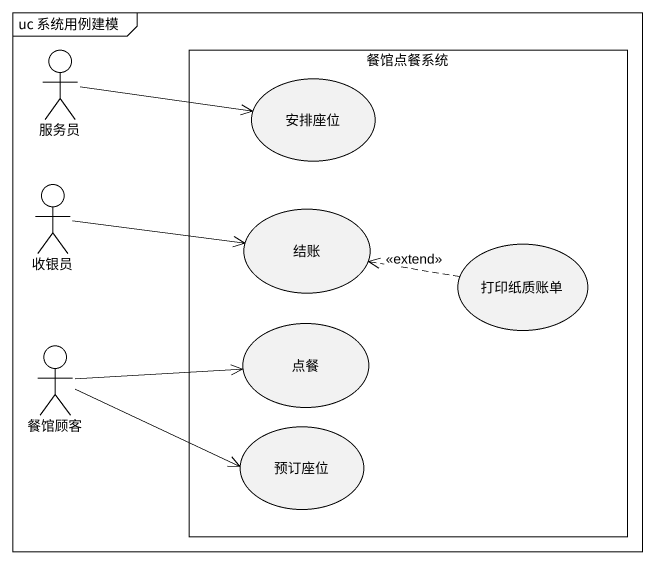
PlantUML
@startuml
mainframe uc 系统用例建模
actor 服务员
rectangle 餐馆点餐系统 {
  usecase 安排座位
  usecase 结账
  usecase 打印纸质账单
  usecase 点餐
  usecase 预订座位
}
actor 收银员
actor 餐馆顾客
服务员 -right-> 安排座位
收银员 -right-> 结账
打印纸质账单 .left.> 结账 : <<extend>>
餐馆顾客 -right-> 点餐
餐馆顾客 -right-> 预订座位
@enduml
